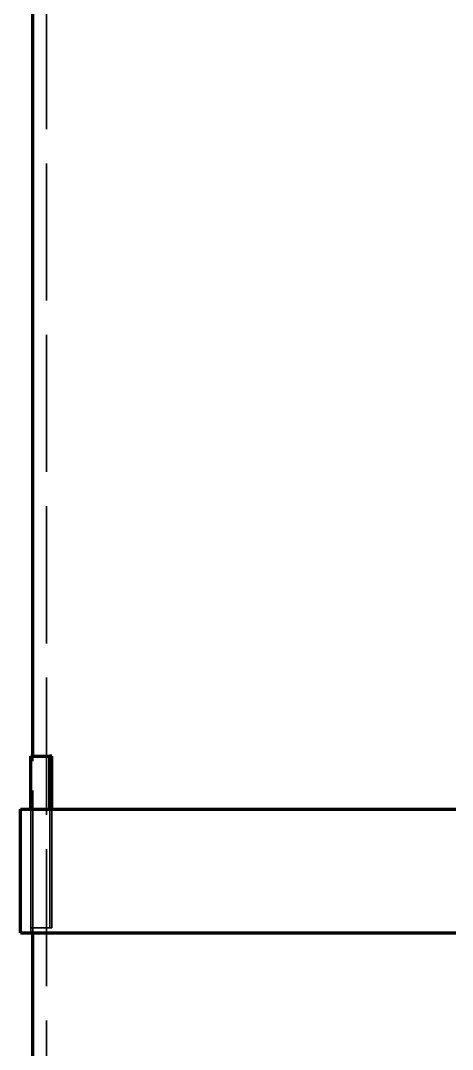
# Model space of a CAD drawing. Header units: millimetres. Extents: x 0 to 2208, y 0 to 420.
# Drawn here: x 171.69 to 184.3, y 169.13 to 199.15 of the extents above; entities that cross this region are included whole.
import ezdxf

# ---------------------------------------------------------------- set-up
doc = ezdxf.new("R2010")
doc.units = ezdxf.units.MM
doc.linetypes.add('IRAM-E-TRAZOS', pattern=[5, 4, -1])
doc.layers.add('01-VISIBLE', color=7, linetype='CONTINUOUS', lineweight=70)
doc.layers.add('02-OCULTA', color=4, linetype='IRAM-E-TRAZOS', lineweight=35)

msp = doc.modelspace()

# ---------------------------------------------------------------- linework, layer by layer
at = {"layer": '01-VISIBLE'}
for p, q in [((172.052, 177.685), (172.052, 217.391)), ((171.992, 176.139), (171.992, 177.685)), ((172.549, 176.139), (172.549, 177.685)), ((172.607, 177.685), (172.549, 177.685)), ((172.607, 176.139), (172.607, 177.685)), ((171.692, 172.539), (171.692, 176.139)), ((172.052, 120.979), (172.052, 172.539))]:
    msp.add_line(p, q, dxfattribs=at)
for points in [[(171.992, 177.685), (172.085, 177.685), (172.178, 177.685), (172.27, 177.685), (172.363, 177.685), (172.456, 177.685), (172.549, 177.685)], [(171.692, 176.139), (171.792, 176.139), (171.892, 176.139), (171.992, 176.139), (172.092, 176.139), (172.192, 176.139), (172.292, 176.139), (172.392, 176.139), (172.492, 176.139), (172.593, 176.139), (172.693, 176.139), (172.793, 176.139), (172.893, 176.139), (172.993, 176.139), (173.093, 176.139), (173.193, 176.139), (173.293, 176.139), (173.393, 176.139), (173.493, 176.139), (173.593, 176.139), (173.693, 176.139), (173.793, 176.139), (173.893, 176.139), (173.993, 176.139), (174.093, 176.139), (174.194, 176.139), (174.294, 176.139), (174.394, 176.139), (174.494, 176.139), (174.594, 176.139), (174.694, 176.139), (174.794, 176.139), (174.894, 176.139), (174.994, 176.139), (175.094, 176.139), (175.194, 176.139), (175.294, 176.139), (175.394, 176.139), (175.494, 176.139), (175.594, 176.139), (175.694, 176.139), (175.794, 176.139), (175.895, 176.139), (175.995, 176.139), (176.095, 176.139), (176.195, 176.139), (176.295, 176.139), (176.395, 176.139), (176.495, 176.139), (176.595, 176.139), (176.695, 176.139), (176.795, 176.139), (176.895, 176.139), (176.995, 176.139), (177.095, 176.139), (177.195, 176.139), (177.295, 176.139), (177.395, 176.139), (177.496, 176.139), (177.596, 176.139), (177.696, 176.139), (177.796, 176.139), (177.896, 176.139), (177.996, 176.139), (178.096, 176.139), (178.196, 176.139), (178.296, 176.139), (178.396, 176.139), (178.496, 176.139), (178.596, 176.139), (178.696, 176.139), (178.796, 176.139), (178.896, 176.139), (178.996, 176.139), (179.096, 176.139), (179.197, 176.139), (179.297, 176.139), (179.397, 176.139), (179.497, 176.139), (179.597, 176.139), (179.697, 176.139), (179.797, 176.139), (179.897, 176.139), (179.997, 176.139), (180.097, 176.139), (180.197, 176.139), (180.297, 176.139), (180.397, 176.139), (180.497, 176.139), (180.597, 176.139), (180.697, 176.139), (180.798, 176.139), (180.898, 176.139), (180.998, 176.139), (181.098, 176.139), (181.198, 176.139), (181.298, 176.139), (181.398, 176.139), (181.498, 176.139), (181.598, 176.139), (181.698, 176.139), (181.798, 176.139), (181.898, 176.139), (181.998, 176.139), (182.098, 176.139), (182.198, 176.139), (182.298, 176.139), (182.398, 176.139), (182.499, 176.139), (182.599, 176.139), (182.699, 176.139), (182.799, 176.139), (182.899, 176.139), (182.999, 176.139), (183.099, 176.139), (183.199, 176.139), (183.299, 176.139), (183.399, 176.139), (183.499, 176.139), (183.599, 176.139), (183.699, 176.139), (183.799, 176.139), (183.899, 176.139), (183.999, 176.139), (184.1, 176.139), (184.2, 176.139), (184.3, 176.139), (184.4, 176.139)], [(171.692, 172.539), (171.792, 172.539), (171.892, 172.539), (171.992, 172.539), (172.092, 172.539), (172.192, 172.539), (172.292, 172.539), (172.392, 172.539), (172.492, 172.539), (172.593, 172.539), (172.693, 172.539), (172.793, 172.539), (172.893, 172.539), (172.993, 172.539), (173.093, 172.539), (173.193, 172.539), (173.293, 172.539), (173.393, 172.539), (173.493, 172.539), (173.593, 172.539), (173.693, 172.539), (173.793, 172.539), (173.893, 172.539), (173.993, 172.539), (174.093, 172.539), (174.194, 172.539), (174.294, 172.539), (174.394, 172.539), (174.494, 172.539), (174.594, 172.539), (174.694, 172.539), (174.794, 172.539), (174.894, 172.539), (174.994, 172.539), (175.094, 172.539), (175.194, 172.539), (175.294, 172.539), (175.394, 172.539), (175.494, 172.539), (175.594, 172.539), (175.694, 172.539), (175.794, 172.539), (175.895, 172.539), (175.995, 172.539), (176.095, 172.539), (176.195, 172.539), (176.295, 172.539), (176.395, 172.539), (176.495, 172.539), (176.595, 172.539), (176.695, 172.539), (176.795, 172.539), (176.895, 172.539), (176.995, 172.539), (177.095, 172.539), (177.195, 172.539), (177.295, 172.539), (177.395, 172.539), (177.496, 172.539), (177.596, 172.539), (177.696, 172.539), (177.796, 172.539), (177.896, 172.539), (177.996, 172.539), (178.096, 172.539), (178.196, 172.539), (178.296, 172.539), (178.396, 172.539), (178.496, 172.539), (178.596, 172.539), (178.696, 172.539), (178.796, 172.539), (178.896, 172.539), (178.996, 172.539), (179.096, 172.539), (179.197, 172.539), (179.297, 172.539), (179.397, 172.539), (179.497, 172.539), (179.597, 172.539), (179.697, 172.539), (179.797, 172.539), (179.897, 172.539), (179.997, 172.539), (180.097, 172.539), (180.197, 172.539), (180.297, 172.539), (180.397, 172.539), (180.497, 172.539), (180.597, 172.539), (180.697, 172.539), (180.798, 172.539), (180.898, 172.539), (180.998, 172.539), (181.098, 172.539), (181.198, 172.539), (181.298, 172.539), (181.398, 172.539), (181.498, 172.539), (181.598, 172.539), (181.698, 172.539), (181.798, 172.539), (181.898, 172.539), (181.998, 172.539), (182.098, 172.539), (182.198, 172.539), (182.298, 172.539), (182.398, 172.539), (182.499, 172.539), (182.599, 172.539), (182.699, 172.539), (182.799, 172.539), (182.899, 172.539), (182.999, 172.539), (183.099, 172.539), (183.199, 172.539), (183.299, 172.539), (183.399, 172.539), (183.499, 172.539), (183.599, 172.539), (183.699, 172.539), (183.799, 172.539), (183.899, 172.539), (183.999, 172.539), (184.1, 172.539), (184.2, 172.539), (184.3, 172.539), (184.4, 172.539)]]:
    msp.add_lwpolyline(points, dxfattribs=at)
at = {"layer": '02-OCULTA'}
for p, q in [((172.452, 120.979), (172.452, 217.391)), ((172.052, 172.539), (172.052, 177.685)), ((172.052, 172.685), (172.052, 177.685)), ((172.549, 172.685), (172.549, 177.685)), ((172.607, 177.685), (172.549, 177.685)), ((172.607, 172.685), (172.607, 177.685)), ((171.992, 172.539), (171.992, 176.139)), ((171.992, 172.685), (171.992, 176.139)), ((172.549, 172.685), (172.549, 176.139)), ((172.607, 172.685), (172.607, 176.139)), ((172.607, 172.685), (172.549, 172.685)), ((172.607, 172.685), (172.549, 172.685))]:
    msp.add_line(p, q, dxfattribs=at)
for points in [[(172.549, 177.685), (172.456, 177.685), (172.363, 177.685), (172.27, 177.685), (172.178, 177.685), (172.085, 177.685), (171.992, 177.685)], [(172.607, 177.685), (172.514, 177.685), (172.422, 177.685), (172.329, 177.685), (172.237, 177.685), (172.144, 177.685), (172.052, 177.685)], [(172.052, 177.685), (172.144, 177.685), (172.237, 177.685), (172.329, 177.685), (172.422, 177.685), (172.514, 177.685), (172.607, 177.685)], [(184.399, 176.139), (184.299, 176.139), (184.199, 176.139), (184.099, 176.139), (183.999, 176.139), (183.899, 176.139), (183.799, 176.139), (183.698, 176.139), (183.598, 176.139), (183.498, 176.139), (183.398, 176.139), (183.298, 176.139), (183.198, 176.139), (183.098, 176.139), (182.998, 176.139), (182.898, 176.139), (182.798, 176.139), (182.698, 176.139), (182.598, 176.139), (182.498, 176.139), (182.398, 176.139), (182.298, 176.139), (182.198, 176.139), (182.098, 176.139), (181.998, 176.139), (181.898, 176.139), (181.797, 176.139), (181.697, 176.139), (181.597, 176.139), (181.497, 176.139), (181.397, 176.139), (181.297, 176.139), (181.197, 176.139), (181.097, 176.139), (180.997, 176.139), (180.897, 176.139), (180.797, 176.139), (180.697, 176.139), (180.597, 176.139), (180.497, 176.139), (180.397, 176.139), (180.297, 176.139), (180.197, 176.139), (180.097, 176.139), (179.996, 176.139), (179.896, 176.139), (179.796, 176.139), (179.696, 176.139), (179.596, 176.139), (179.496, 176.139), (179.396, 176.139), (179.296, 176.139), (179.196, 176.139), (179.096, 176.139), (178.996, 176.139), (178.896, 176.139), (178.796, 176.139), (178.696, 176.139), (178.596, 176.139), (178.496, 176.139), (178.396, 176.139), (178.296, 176.139), (178.196, 176.139), (178.095, 176.139), (177.995, 176.139), (177.895, 176.139), (177.795, 176.139), (177.695, 176.139), (177.595, 176.139), (177.495, 176.139), (177.395, 176.139), (177.295, 176.139), (177.195, 176.139), (177.095, 176.139), (176.995, 176.139), (176.895, 176.139), (176.795, 176.139), (176.695, 176.139), (176.595, 176.139), (176.495, 176.139), (176.395, 176.139), (176.294, 176.139), (176.194, 176.139), (176.094, 176.139), (175.994, 176.139), (175.894, 176.139), (175.794, 176.139), (175.694, 176.139), (175.594, 176.139), (175.494, 176.139), (175.394, 176.139), (175.294, 176.139), (175.194, 176.139), (175.094, 176.139), (174.994, 176.139), (174.894, 176.139), (174.794, 176.139), (174.694, 176.139), (174.594, 176.139), (174.494, 176.139), (174.393, 176.139), (174.293, 176.139), (174.193, 176.139), (174.093, 176.139), (173.993, 176.139), (173.893, 176.139), (173.793, 176.139), (173.693, 176.139), (173.593, 176.139), (173.493, 176.139), (173.393, 176.139), (173.293, 176.139), (173.193, 176.139), (173.093, 176.139), (172.993, 176.139), (172.893, 176.139), (172.793, 176.139), (172.693, 176.139), (172.592, 176.139), (172.492, 176.139), (172.392, 176.139), (172.292, 176.139), (172.192, 176.139), (172.092, 176.139), (171.992, 176.139), (171.892, 176.139), (171.792, 176.139), (171.692, 176.139)], [(184.399, 176.139), (184.299, 176.139), (184.199, 176.139), (184.099, 176.139), (183.999, 176.139), (183.899, 176.139), (183.798, 176.139), (183.698, 176.139), (183.598, 176.139), (183.498, 176.139), (183.398, 176.139), (183.298, 176.139), (183.198, 176.139), (183.098, 176.139), (182.998, 176.139), (182.898, 176.139), (182.798, 176.139), (182.698, 176.139), (182.598, 176.139), (182.498, 176.139), (182.398, 176.139), (182.298, 176.139), (182.198, 176.139), (182.098, 176.139), (181.997, 176.139), (181.897, 176.139), (181.797, 176.139), (181.697, 176.139), (181.597, 176.139), (181.497, 176.139), (181.397, 176.139), (181.297, 176.139), (181.197, 176.139), (181.097, 176.139), (180.997, 176.139), (180.897, 176.139), (180.797, 176.139), (180.697, 176.139), (180.597, 176.139), (180.497, 176.139), (180.397, 176.139), (180.297, 176.139), (180.197, 176.139), (180.096, 176.139), (179.996, 176.139), (179.896, 176.139), (179.796, 176.139), (179.696, 176.139), (179.596, 176.139), (179.496, 176.139), (179.396, 176.139), (179.296, 176.139), (179.196, 176.139), (179.096, 176.139), (178.996, 176.139), (178.896, 176.139), (178.796, 176.139), (178.696, 176.139), (178.596, 176.139), (178.496, 176.139), (178.396, 176.139), (178.295, 176.139), (178.195, 176.139), (178.095, 176.139), (177.995, 176.139), (177.895, 176.139), (177.795, 176.139), (177.695, 176.139), (177.595, 176.139), (177.495, 176.139), (177.395, 176.139), (177.295, 176.139), (177.195, 176.139), (177.095, 176.139), (176.995, 176.139), (176.895, 176.139), (176.795, 176.139), (176.695, 176.139), (176.595, 176.139), (176.494, 176.139), (176.394, 176.139), (176.294, 176.139), (176.194, 176.139), (176.094, 176.139), (175.994, 176.139), (175.894, 176.139), (175.794, 176.139), (175.694, 176.139), (175.594, 176.139), (175.494, 176.139), (175.394, 176.139), (175.294, 176.139), (175.194, 176.139), (175.094, 176.139), (174.994, 176.139), (174.894, 176.139), (174.794, 176.139), (174.693, 176.139), (174.593, 176.139), (174.493, 176.139), (174.393, 176.139), (174.293, 176.139), (174.193, 176.139), (174.093, 176.139), (173.993, 176.139), (173.893, 176.139), (173.793, 176.139), (173.693, 176.139), (173.593, 176.139), (173.493, 176.139), (173.393, 176.139), (173.293, 176.139), (173.193, 176.139), (173.093, 176.139), (172.993, 176.139), (172.892, 176.139), (172.792, 176.139), (172.692, 176.139), (172.592, 176.139), (172.492, 176.139), (172.392, 176.139), (172.292, 176.139), (172.192, 176.139), (172.092, 176.139), (171.992, 176.139)], [(171.992, 176.139), (172.092, 176.139), (172.192, 176.139), (172.292, 176.139), (172.392, 176.139), (172.492, 176.139), (172.592, 176.139), (172.692, 176.139), (172.792, 176.139), (172.892, 176.139), (172.993, 176.139), (173.093, 176.139), (173.193, 176.139), (173.293, 176.139), (173.393, 176.139), (173.493, 176.139), (173.593, 176.139), (173.693, 176.139), (173.793, 176.139), (173.893, 176.139), (173.993, 176.139), (174.093, 176.139), (174.193, 176.139), (174.293, 176.139), (174.393, 176.139), (174.493, 176.139), (174.593, 176.139), (174.693, 176.139), (174.794, 176.139), (174.894, 176.139), (174.994, 176.139), (175.094, 176.139), (175.194, 176.139), (175.294, 176.139), (175.394, 176.139), (175.494, 176.139), (175.594, 176.139), (175.694, 176.139), (175.794, 176.139), (175.894, 176.139), (175.994, 176.139), (176.094, 176.139), (176.194, 176.139), (176.294, 176.139), (176.394, 176.139), (176.494, 176.139), (176.595, 176.139), (176.695, 176.139), (176.795, 176.139), (176.895, 176.139), (176.995, 176.139), (177.095, 176.139), (177.195, 176.139), (177.295, 176.139), (177.395, 176.139), (177.495, 176.139), (177.595, 176.139), (177.695, 176.139), (177.795, 176.139), (177.895, 176.139), (177.995, 176.139), (178.095, 176.139), (178.195, 176.139), (178.295, 176.139), (178.396, 176.139), (178.496, 176.139), (178.596, 176.139), (178.696, 176.139), (178.796, 176.139), (178.896, 176.139), (178.996, 176.139), (179.096, 176.139), (179.196, 176.139), (179.296, 176.139), (179.396, 176.139), (179.496, 176.139), (179.596, 176.139), (179.696, 176.139), (179.796, 176.139), (179.896, 176.139), (179.996, 176.139), (180.096, 176.139), (180.197, 176.139), (180.297, 176.139), (180.397, 176.139), (180.497, 176.139), (180.597, 176.139), (180.697, 176.139), (180.797, 176.139), (180.897, 176.139), (180.997, 176.139), (181.097, 176.139), (181.197, 176.139), (181.297, 176.139), (181.397, 176.139), (181.497, 176.139), (181.597, 176.139), (181.697, 176.139), (181.797, 176.139), (181.897, 176.139), (181.997, 176.139), (182.098, 176.139), (182.198, 176.139), (182.298, 176.139), (182.398, 176.139), (182.498, 176.139), (182.598, 176.139), (182.698, 176.139), (182.798, 176.139), (182.898, 176.139), (182.998, 176.139), (183.098, 176.139), (183.198, 176.139), (183.298, 176.139), (183.398, 176.139), (183.498, 176.139), (183.598, 176.139), (183.698, 176.139), (183.798, 176.139), (183.899, 176.139), (183.999, 176.139), (184.099, 176.139), (184.199, 176.139), (184.299, 176.139), (184.399, 176.139)], [(172.549, 172.685), (172.456, 172.685), (172.363, 172.685), (172.27, 172.685), (172.178, 172.685), (172.085, 172.685), (171.992, 172.685)], [(171.992, 172.685), (172.085, 172.685), (172.178, 172.685), (172.27, 172.685), (172.363, 172.685), (172.456, 172.685), (172.549, 172.685)], [(172.607, 172.685), (172.514, 172.685), (172.422, 172.685), (172.329, 172.685), (172.237, 172.685), (172.144, 172.685), (172.052, 172.685)], [(172.052, 172.685), (172.144, 172.685), (172.237, 172.685), (172.329, 172.685), (172.422, 172.685), (172.514, 172.685), (172.607, 172.685)], [(184.399, 172.539), (184.299, 172.539), (184.199, 172.539), (184.099, 172.539), (183.999, 172.539), (183.899, 172.539), (183.799, 172.539), (183.698, 172.539), (183.598, 172.539), (183.498, 172.539), (183.398, 172.539), (183.298, 172.539), (183.198, 172.539), (183.098, 172.539), (182.998, 172.539), (182.898, 172.539), (182.798, 172.539), (182.698, 172.539), (182.598, 172.539), (182.498, 172.539), (182.398, 172.539), (182.298, 172.539), (182.198, 172.539), (182.098, 172.539), (181.998, 172.539), (181.898, 172.539), (181.797, 172.539), (181.697, 172.539), (181.597, 172.539), (181.497, 172.539), (181.397, 172.539), (181.297, 172.539), (181.197, 172.539), (181.097, 172.539), (180.997, 172.539), (180.897, 172.539), (180.797, 172.539), (180.697, 172.539), (180.597, 172.539), (180.497, 172.539), (180.397, 172.539), (180.297, 172.539), (180.197, 172.539), (180.097, 172.539), (179.996, 172.539), (179.896, 172.539), (179.796, 172.539), (179.696, 172.539), (179.596, 172.539), (179.496, 172.539), (179.396, 172.539), (179.296, 172.539), (179.196, 172.539), (179.096, 172.539), (178.996, 172.539), (178.896, 172.539), (178.796, 172.539), (178.696, 172.539), (178.596, 172.539), (178.496, 172.539), (178.396, 172.539), (178.296, 172.539), (178.196, 172.539), (178.095, 172.539), (177.995, 172.539), (177.895, 172.539), (177.795, 172.539), (177.695, 172.539), (177.595, 172.539), (177.495, 172.539), (177.395, 172.539), (177.295, 172.539), (177.195, 172.539), (177.095, 172.539), (176.995, 172.539), (176.895, 172.539), (176.795, 172.539), (176.695, 172.539), (176.595, 172.539), (176.495, 172.539), (176.395, 172.539), (176.294, 172.539), (176.194, 172.539), (176.094, 172.539), (175.994, 172.539), (175.894, 172.539), (175.794, 172.539), (175.694, 172.539), (175.594, 172.539), (175.494, 172.539), (175.394, 172.539), (175.294, 172.539), (175.194, 172.539), (175.094, 172.539), (174.994, 172.539), (174.894, 172.539), (174.794, 172.539), (174.694, 172.539), (174.594, 172.539), (174.494, 172.539), (174.393, 172.539), (174.293, 172.539), (174.193, 172.539), (174.093, 172.539), (173.993, 172.539), (173.893, 172.539), (173.793, 172.539), (173.693, 172.539), (173.593, 172.539), (173.493, 172.539), (173.393, 172.539), (173.293, 172.539), (173.193, 172.539), (173.093, 172.539), (172.993, 172.539), (172.893, 172.539), (172.793, 172.539), (172.693, 172.539), (172.592, 172.539), (172.492, 172.539), (172.392, 172.539), (172.292, 172.539), (172.192, 172.539), (172.092, 172.539), (171.992, 172.539), (171.892, 172.539), (171.792, 172.539), (171.692, 172.539)], [(184.399, 172.539), (184.299, 172.539), (184.199, 172.539), (184.099, 172.539), (183.999, 172.539), (183.899, 172.539), (183.798, 172.539), (183.698, 172.539), (183.598, 172.539), (183.498, 172.539), (183.398, 172.539), (183.298, 172.539), (183.198, 172.539), (183.098, 172.539), (182.998, 172.539), (182.898, 172.539), (182.798, 172.539), (182.698, 172.539), (182.598, 172.539), (182.498, 172.539), (182.398, 172.539), (182.298, 172.539), (182.198, 172.539), (182.098, 172.539), (181.997, 172.539), (181.897, 172.539), (181.797, 172.539), (181.697, 172.539), (181.597, 172.539), (181.497, 172.539), (181.397, 172.539), (181.297, 172.539), (181.197, 172.539), (181.097, 172.539), (180.997, 172.539), (180.897, 172.539), (180.797, 172.539), (180.697, 172.539), (180.597, 172.539), (180.497, 172.539), (180.397, 172.539), (180.297, 172.539), (180.197, 172.539), (180.096, 172.539), (179.996, 172.539), (179.896, 172.539), (179.796, 172.539), (179.696, 172.539), (179.596, 172.539), (179.496, 172.539), (179.396, 172.539), (179.296, 172.539), (179.196, 172.539), (179.096, 172.539), (178.996, 172.539), (178.896, 172.539), (178.796, 172.539), (178.696, 172.539), (178.596, 172.539), (178.496, 172.539), (178.396, 172.539), (178.295, 172.539), (178.195, 172.539), (178.095, 172.539), (177.995, 172.539), (177.895, 172.539), (177.795, 172.539), (177.695, 172.539), (177.595, 172.539), (177.495, 172.539), (177.395, 172.539), (177.295, 172.539), (177.195, 172.539), (177.095, 172.539), (176.995, 172.539), (176.895, 172.539), (176.795, 172.539), (176.695, 172.539), (176.595, 172.539), (176.494, 172.539), (176.394, 172.539), (176.294, 172.539), (176.194, 172.539), (176.094, 172.539), (175.994, 172.539), (175.894, 172.539), (175.794, 172.539), (175.694, 172.539), (175.594, 172.539), (175.494, 172.539), (175.394, 172.539), (175.294, 172.539), (175.194, 172.539), (175.094, 172.539), (174.994, 172.539), (174.894, 172.539), (174.794, 172.539), (174.693, 172.539), (174.593, 172.539), (174.493, 172.539), (174.393, 172.539), (174.293, 172.539), (174.193, 172.539), (174.093, 172.539), (173.993, 172.539), (173.893, 172.539), (173.793, 172.539), (173.693, 172.539), (173.593, 172.539), (173.493, 172.539), (173.393, 172.539), (173.293, 172.539), (173.193, 172.539), (173.093, 172.539), (172.993, 172.539), (172.892, 172.539), (172.792, 172.539), (172.692, 172.539), (172.592, 172.539), (172.492, 172.539), (172.392, 172.539), (172.292, 172.539), (172.192, 172.539), (172.092, 172.539), (171.992, 172.539)], [(171.992, 172.539), (172.092, 172.539), (172.192, 172.539), (172.292, 172.539), (172.392, 172.539), (172.492, 172.539), (172.592, 172.539), (172.692, 172.539), (172.792, 172.539), (172.892, 172.539), (172.993, 172.539), (173.093, 172.539), (173.193, 172.539), (173.293, 172.539), (173.393, 172.539), (173.493, 172.539), (173.593, 172.539), (173.693, 172.539), (173.793, 172.539), (173.893, 172.539), (173.993, 172.539), (174.093, 172.539), (174.193, 172.539), (174.293, 172.539), (174.393, 172.539), (174.493, 172.539), (174.593, 172.539), (174.693, 172.539), (174.794, 172.539), (174.894, 172.539), (174.994, 172.539), (175.094, 172.539), (175.194, 172.539), (175.294, 172.539), (175.394, 172.539), (175.494, 172.539), (175.594, 172.539), (175.694, 172.539), (175.794, 172.539), (175.894, 172.539), (175.994, 172.539), (176.094, 172.539), (176.194, 172.539), (176.294, 172.539), (176.394, 172.539), (176.494, 172.539), (176.595, 172.539), (176.695, 172.539), (176.795, 172.539), (176.895, 172.539), (176.995, 172.539), (177.095, 172.539), (177.195, 172.539), (177.295, 172.539), (177.395, 172.539), (177.495, 172.539), (177.595, 172.539), (177.695, 172.539), (177.795, 172.539), (177.895, 172.539), (177.995, 172.539), (178.095, 172.539), (178.195, 172.539), (178.295, 172.539), (178.396, 172.539), (178.496, 172.539), (178.596, 172.539), (178.696, 172.539), (178.796, 172.539), (178.896, 172.539), (178.996, 172.539), (179.096, 172.539), (179.196, 172.539), (179.296, 172.539), (179.396, 172.539), (179.496, 172.539), (179.596, 172.539), (179.696, 172.539), (179.796, 172.539), (179.896, 172.539), (179.996, 172.539), (180.096, 172.539), (180.197, 172.539), (180.297, 172.539), (180.397, 172.539), (180.497, 172.539), (180.597, 172.539), (180.697, 172.539), (180.797, 172.539), (180.897, 172.539), (180.997, 172.539), (181.097, 172.539), (181.197, 172.539), (181.297, 172.539), (181.397, 172.539), (181.497, 172.539), (181.597, 172.539), (181.697, 172.539), (181.797, 172.539), (181.897, 172.539), (181.997, 172.539), (182.098, 172.539), (182.198, 172.539), (182.298, 172.539), (182.398, 172.539), (182.498, 172.539), (182.598, 172.539), (182.698, 172.539), (182.798, 172.539), (182.898, 172.539), (182.998, 172.539), (183.098, 172.539), (183.198, 172.539), (183.298, 172.539), (183.398, 172.539), (183.498, 172.539), (183.598, 172.539), (183.698, 172.539), (183.798, 172.539), (183.899, 172.539), (183.999, 172.539), (184.099, 172.539), (184.199, 172.539), (184.299, 172.539), (184.399, 172.539)]]:
    msp.add_lwpolyline(points, dxfattribs=at)

doc.saveas('drawing.dxf')
